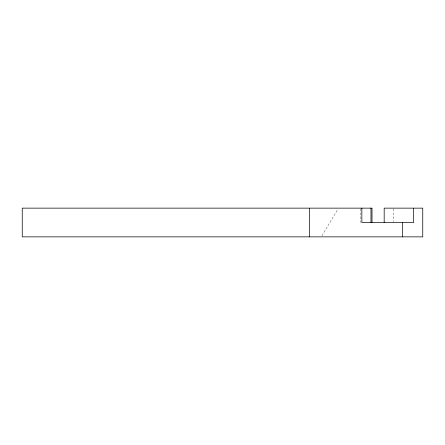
<?xml version="1.0" encoding="UTF-8"?>
<svg xmlns="http://www.w3.org/2000/svg" width="445" height="445" viewBox="0 0 445 445"><rect width="100%" height="100%" fill="white"/><g stroke="black" fill="none" stroke-linecap="round" stroke-linejoin="round"><path stroke-width="0.33" stroke-dasharray="2.23 1.67" d="M321.946 235.683L337.766 209.317M393.313 208.827L393.313 221.816M360.834 208.827L360.834 222.5"/><path stroke-width="0.67" d="M413.616 208.143L413.616 222.5L361.846 222.5L361.846 208.143M402.447 222.5L402.447 236.857M384.18 222.5L384.18 208.143L422.75 208.143L422.75 236.857L22.25 236.857L22.25 208.143L371.998 208.143L371.998 222.5M370.98 208.143L370.98 222.5M309.353 208.143L309.353 236.857"/></g></svg>
